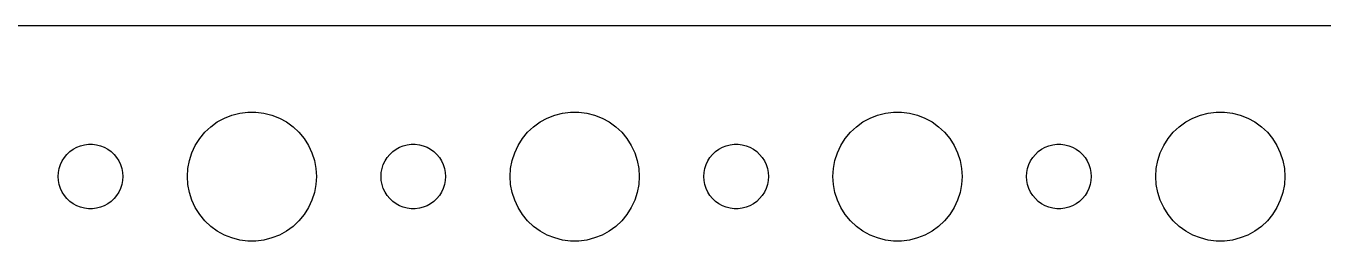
# Model space of a CAD drawing. Header units: metres. Extents: x -120 to 120, y -119 to 119.
# Drawn here: x -3 to 57.3, y 109.5 to 119.5 of the extents above; entities that cross this region are included whole.
import ezdxf

# ---------------------------------------------------------------- set-up
doc = ezdxf.new("R2010")
doc.units = ezdxf.units.M

msp = doc.modelspace()

# ---------------------------------------------------------------- linework, layer by layer
for p, q in [((114.814, 119.49), (-114.814, 119.49)), ((5.89252, 115.033), (6.22266, 115.214)), ((6.22266, 115.214), (6.57294, 115.353)), ((6.57294, 115.353), (6.93785, 115.447)), ((6.93785, 115.447), (7.31161, 115.494)), ((7.31161, 115.494), (7.68837, 115.494)), ((7.68837, 115.494), (8.06213, 115.447)), ((8.06213, 115.447), (8.42705, 115.353)), ((8.42705, 115.353), (8.77733, 115.214)), ((8.77733, 115.214), (9.10747, 115.033)), ((20.8925, 115.033), (21.2227, 115.214)), ((21.2227, 115.214), (21.5729, 115.353)), ((21.5729, 115.353), (21.9379, 115.447)), ((21.9379, 115.447), (22.3116, 115.494)), ((22.3116, 115.494), (22.6884, 115.494)), ((22.6884, 115.494), (23.0621, 115.447)), ((23.0621, 115.447), (23.427, 115.353)), ((23.427, 115.353), (23.7773, 115.214)), ((23.7773, 115.214), (24.1075, 115.033)), ((35.8925, 115.033), (36.2227, 115.214)), ((36.2227, 115.214), (36.5729, 115.353)), ((36.5729, 115.353), (36.9379, 115.447)), ((36.9379, 115.447), (37.3116, 115.494)), ((37.3116, 115.494), (37.6884, 115.494)), ((37.6884, 115.494), (38.0621, 115.447)), ((38.0621, 115.447), (38.427, 115.353)), ((38.427, 115.353), (38.7773, 115.214)), ((38.7773, 115.214), (39.1075, 115.033)), ((50.8925, 115.033), (51.2227, 115.214)), ((51.2227, 115.214), (51.5729, 115.353)), ((51.5729, 115.353), (51.9379, 115.447)), ((51.9379, 115.447), (52.3116, 115.494)), ((52.3116, 115.494), (52.6884, 115.494)), ((52.6884, 115.494), (53.0621, 115.447)), ((53.0621, 115.447), (53.427, 115.353)), ((53.427, 115.353), (53.7773, 115.214)), ((53.7773, 115.214), (54.1075, 115.033)), ((5.07294, 114.263), (5.31308, 114.554)), ((5.31308, 114.554), (5.58772, 114.812)), ((5.58772, 114.812), (5.89252, 115.033)), ((9.10747, 115.033), (9.41226, 114.812)), ((9.41226, 114.812), (9.6869, 114.554)), ((9.6869, 114.554), (9.92705, 114.263)), ((20.0729, 114.263), (20.3131, 114.554)), ((20.3131, 114.554), (20.5877, 114.812)), ((20.5877, 114.812), (20.8925, 115.033)), ((24.1075, 115.033), (24.4123, 114.812)), ((24.4123, 114.812), (24.6869, 114.554)), ((24.6869, 114.554), (24.927, 114.263)), ((35.0729, 114.263), (35.3131, 114.554)), ((35.3131, 114.554), (35.5877, 114.812)), ((35.5877, 114.812), (35.8925, 115.033)), ((39.1075, 115.033), (39.4123, 114.812)), ((39.4123, 114.812), (39.6869, 114.554)), ((39.6869, 114.554), (39.927, 114.263)), ((50.0729, 114.263), (50.3131, 114.554)), ((50.3131, 114.554), (50.5877, 114.812)), ((50.5877, 114.812), (50.8925, 115.033)), ((54.1075, 115.033), (54.4123, 114.812)), ((54.4123, 114.812), (54.6869, 114.554)), ((54.6869, 114.554), (54.927, 114.263)), ((-0.63866, 113.857), (-0.46352, 113.927)), ((-0.46352, 113.927), (-0.28107, 113.973)), ((-0.28107, 113.973), (-0.09418, 113.997)), ((-0.09418, 113.997), (0.09418, 113.997)), ((0.09418, 113.997), (0.28107, 113.973)), ((0.28107, 113.973), (0.46352, 113.927)), ((0.46352, 113.927), (0.63866, 113.857)), ((4.71066, 113.604), (4.87108, 113.945)), ((4.87108, 113.945), (5.07294, 114.263)), ((9.92705, 114.263), (10.1289, 113.945)), ((10.1289, 113.945), (10.2893, 113.604)), ((14.3613, 113.857), (14.5365, 113.927)), ((14.5365, 113.927), (14.7189, 113.973)), ((14.7189, 113.973), (14.9058, 113.997)), ((14.9058, 113.997), (15.0942, 113.997)), ((15.0942, 113.997), (15.2811, 113.973)), ((15.2811, 113.973), (15.4635, 113.927)), ((15.4635, 113.927), (15.6387, 113.857)), ((19.7107, 113.604), (19.8711, 113.945)), ((19.8711, 113.945), (20.0729, 114.263)), ((24.927, 114.263), (25.1289, 113.945)), ((25.1289, 113.945), (25.2893, 113.604)), ((29.3613, 113.857), (29.5365, 113.927)), ((29.5365, 113.927), (29.7189, 113.973)), ((29.7189, 113.973), (29.9058, 113.997)), ((29.9058, 113.997), (30.0942, 113.997)), ((30.0942, 113.997), (30.2811, 113.973)), ((30.2811, 113.973), (30.4635, 113.927)), ((30.4635, 113.927), (30.6387, 113.857)), ((34.7107, 113.604), (34.8711, 113.945)), ((34.8711, 113.945), (35.0729, 114.263)), ((39.927, 114.263), (40.1289, 113.945)), ((40.1289, 113.945), (40.2893, 113.604)), ((44.3613, 113.857), (44.5365, 113.927)), ((44.5365, 113.927), (44.7189, 113.973)), ((44.7189, 113.973), (44.9058, 113.997)), ((44.9058, 113.997), (45.0942, 113.997)), ((45.0942, 113.997), (45.2811, 113.973)), ((45.2811, 113.973), (45.4635, 113.927)), ((45.4635, 113.927), (45.6387, 113.857)), ((49.7107, 113.604), (49.8711, 113.945)), ((49.8711, 113.945), (50.0729, 114.263)), ((54.927, 114.263), (55.1289, 113.945)), ((55.1289, 113.945), (55.2893, 113.604)), ((-1.31445, 113.223), (-1.21352, 113.382)), ((-1.21352, 113.382), (-1.09344, 113.527)), ((-1.09344, 113.527), (-0.95613, 113.656)), ((-0.95613, 113.656), (-0.80373, 113.766)), ((-0.80373, 113.766), (-0.63866, 113.857)), ((0.63866, 113.857), (0.80373, 113.766)), ((0.80373, 113.766), (0.95613, 113.656)), ((0.95613, 113.656), (1.09344, 113.527)), ((1.09344, 113.527), (1.21352, 113.382)), ((1.21352, 113.382), (1.31445, 113.223)), ((4.59424, 113.246), (4.71066, 113.604)), ((10.2893, 113.604), (10.4057, 113.246)), ((13.6855, 113.223), (13.7865, 113.382)), ((13.7865, 113.382), (13.9065, 113.527)), ((13.9065, 113.527), (14.0439, 113.656)), ((14.0439, 113.656), (14.1963, 113.766)), ((14.1963, 113.766), (14.3613, 113.857)), ((15.6387, 113.857), (15.8037, 113.766)), ((15.8037, 113.766), (15.9561, 113.656)), ((15.9561, 113.656), (16.0934, 113.527)), ((16.0934, 113.527), (16.2135, 113.382)), ((16.2135, 113.382), (16.3145, 113.223)), ((19.5942, 113.246), (19.7107, 113.604)), ((25.2893, 113.604), (25.4057, 113.246)), ((28.6855, 113.223), (28.7865, 113.382)), ((28.7865, 113.382), (28.9065, 113.527)), ((28.9065, 113.527), (29.0439, 113.656)), ((29.0439, 113.656), (29.1963, 113.766)), ((29.1963, 113.766), (29.3613, 113.857)), ((30.6387, 113.857), (30.8037, 113.766)), ((30.8037, 113.766), (30.9561, 113.656)), ((30.9561, 113.656), (31.0934, 113.527)), ((31.0934, 113.527), (31.2135, 113.382)), ((31.2135, 113.382), (31.3145, 113.223)), ((34.5942, 113.246), (34.7107, 113.604)), ((40.2893, 113.604), (40.4057, 113.246)), ((43.6855, 113.223), (43.7865, 113.382)), ((43.7865, 113.382), (43.9065, 113.527)), ((43.9065, 113.527), (44.0439, 113.656)), ((44.0439, 113.656), (44.1963, 113.766)), ((44.1963, 113.766), (44.3613, 113.857)), ((45.6387, 113.857), (45.8037, 113.766)), ((45.8037, 113.766), (45.9561, 113.656)), ((45.9561, 113.656), (46.0934, 113.527)), ((46.0934, 113.527), (46.2135, 113.382)), ((46.2135, 113.382), (46.3145, 113.223)), ((49.5942, 113.246), (49.7107, 113.604)), ((55.2893, 113.604), (55.4057, 113.246)), ((-1.48816, 112.688), (-1.45287, 112.873)), ((-1.45287, 112.873), (-1.39465, 113.052)), ((-1.39465, 113.052), (-1.31445, 113.223)), ((1.31445, 113.223), (1.39465, 113.052)), ((1.39465, 113.052), (1.45287, 112.873)), ((1.45287, 112.873), (1.48816, 112.688)), ((4.5, 112.5), (4.52365, 112.876)), ((4.52365, 112.876), (4.59424, 113.246)), ((10.4057, 113.246), (10.4763, 112.876)), ((10.4763, 112.876), (10.5, 112.5)), ((13.5118, 112.688), (13.5471, 112.873)), ((13.5471, 112.873), (13.6053, 113.052)), ((13.6053, 113.052), (13.6855, 113.223)), ((16.3145, 113.223), (16.3947, 113.052)), ((16.3947, 113.052), (16.4529, 112.873)), ((16.4529, 112.873), (16.4882, 112.688)), ((19.5, 112.5), (19.5237, 112.876)), ((19.5237, 112.876), (19.5942, 113.246)), ((25.4057, 113.246), (25.4763, 112.876)), ((25.4763, 112.876), (25.5, 112.5)), ((28.5118, 112.688), (28.5471, 112.873)), ((28.5471, 112.873), (28.6053, 113.052)), ((28.6053, 113.052), (28.6855, 113.223)), ((31.3145, 113.223), (31.3947, 113.052)), ((31.3947, 113.052), (31.4529, 112.873)), ((31.4529, 112.873), (31.4882, 112.688)), ((34.5, 112.5), (34.5237, 112.876)), ((34.5237, 112.876), (34.5942, 113.246)), ((40.4057, 113.246), (40.4763, 112.876)), ((40.4763, 112.876), (40.5, 112.5)), ((43.5118, 112.688), (43.5471, 112.873)), ((43.5471, 112.873), (43.6053, 113.052)), ((43.6053, 113.052), (43.6855, 113.223)), ((46.3145, 113.223), (46.3947, 113.052)), ((46.3947, 113.052), (46.4529, 112.873)), ((46.4529, 112.873), (46.4882, 112.688)), ((49.5, 112.5), (49.5237, 112.876)), ((49.5237, 112.876), (49.5942, 113.246)), ((55.4057, 113.246), (55.4763, 112.876)), ((55.4763, 112.876), (55.5, 112.5)), ((-1.5, 112.5), (-1.48816, 112.688)), ((-1.48816, 112.312), (-1.5, 112.5)), ((-1.45287, 112.127), (-1.48816, 112.312)), ((-1.39465, 111.948), (-1.45287, 112.127)), ((1.45287, 112.127), (1.39465, 111.948)), ((1.48816, 112.312), (1.45287, 112.127)), ((1.48816, 112.688), (1.5, 112.5)), ((1.5, 112.5), (1.48816, 112.312)), ((4.52365, 112.124), (4.5, 112.5)), ((4.59424, 111.754), (4.52365, 112.124)), ((10.4763, 112.124), (10.4057, 111.754)), ((10.5, 112.5), (10.4763, 112.124)), ((13.5, 112.5), (13.5118, 112.688)), ((13.5118, 112.312), (13.5, 112.5)), ((13.5471, 112.127), (13.5118, 112.312)), ((13.6053, 111.948), (13.5471, 112.127)), ((16.4529, 112.127), (16.3947, 111.948)), ((16.4882, 112.312), (16.4529, 112.127)), ((16.4882, 112.688), (16.5, 112.5)), ((16.5, 112.5), (16.4882, 112.312)), ((19.5237, 112.124), (19.5, 112.5)), ((19.5942, 111.754), (19.5237, 112.124)), ((25.4763, 112.124), (25.4057, 111.754)), ((25.5, 112.5), (25.4763, 112.124)), ((28.5, 112.5), (28.5118, 112.688)), ((28.5118, 112.312), (28.5, 112.5)), ((28.5471, 112.127), (28.5118, 112.312)), ((28.6053, 111.948), (28.5471, 112.127)), ((31.4529, 112.127), (31.3947, 111.948)), ((31.4882, 112.312), (31.4529, 112.127)), ((31.4882, 112.688), (31.5, 112.5)), ((31.5, 112.5), (31.4882, 112.312)), ((34.5237, 112.124), (34.5, 112.5)), ((34.5942, 111.754), (34.5237, 112.124)), ((40.4763, 112.124), (40.4057, 111.754)), ((40.5, 112.5), (40.4763, 112.124)), ((43.5, 112.5), (43.5118, 112.688)), ((43.5118, 112.312), (43.5, 112.5)), ((43.5471, 112.127), (43.5118, 112.312)), ((43.6053, 111.948), (43.5471, 112.127)), ((46.4529, 112.127), (46.3947, 111.948)), ((46.4882, 112.312), (46.4529, 112.127)), ((46.4882, 112.688), (46.5, 112.5)), ((46.5, 112.5), (46.4882, 112.312)), ((49.5237, 112.124), (49.5, 112.5)), ((49.5942, 111.754), (49.5237, 112.124)), ((55.4763, 112.124), (55.4057, 111.754)), ((55.5, 112.5), (55.4763, 112.124)), ((-1.31445, 111.777), (-1.39465, 111.948)), ((-1.21352, 111.618), (-1.31445, 111.777)), ((-1.09344, 111.473), (-1.21352, 111.618)), ((1.21352, 111.618), (1.09344, 111.473)), ((1.31445, 111.777), (1.21352, 111.618)), ((1.39465, 111.948), (1.31445, 111.777)), ((4.71066, 111.396), (4.59424, 111.754)), ((10.4057, 111.754), (10.2893, 111.396)), ((13.6855, 111.777), (13.6053, 111.948)), ((13.7865, 111.618), (13.6855, 111.777)), ((13.9065, 111.473), (13.7865, 111.618)), ((16.2135, 111.618), (16.0934, 111.473)), ((16.3145, 111.777), (16.2135, 111.618)), ((16.3947, 111.948), (16.3145, 111.777)), ((19.7107, 111.396), (19.5942, 111.754)), ((25.4057, 111.754), (25.2893, 111.396)), ((28.6855, 111.777), (28.6053, 111.948)), ((28.7865, 111.618), (28.6855, 111.777)), ((28.9065, 111.473), (28.7865, 111.618)), ((31.2135, 111.618), (31.0934, 111.473)), ((31.3145, 111.777), (31.2135, 111.618)), ((31.3947, 111.948), (31.3145, 111.777)), ((34.7107, 111.396), (34.5942, 111.754)), ((40.4057, 111.754), (40.2893, 111.396)), ((43.6855, 111.777), (43.6053, 111.948)), ((43.7865, 111.618), (43.6855, 111.777)), ((43.9065, 111.473), (43.7865, 111.618)), ((46.2135, 111.618), (46.0934, 111.473)), ((46.3145, 111.777), (46.2135, 111.618)), ((46.3947, 111.948), (46.3145, 111.777)), ((49.7107, 111.396), (49.5942, 111.754)), ((55.4057, 111.754), (55.2893, 111.396)), ((-0.95613, 111.344), (-1.09344, 111.473)), ((-0.80373, 111.234), (-0.95613, 111.344)), ((-0.63866, 111.143), (-0.80373, 111.234)), ((-0.46352, 111.073), (-0.63866, 111.143)), ((-0.28107, 111.027), (-0.46352, 111.073)), ((-0.09418, 111.003), (-0.28107, 111.027)), ((0.09418, 111.003), (-0.09418, 111.003)), ((0.28107, 111.027), (0.09418, 111.003)), ((0.46352, 111.073), (0.28107, 111.027)), ((0.63866, 111.143), (0.46352, 111.073)), ((0.80373, 111.234), (0.63866, 111.143)), ((0.95613, 111.344), (0.80373, 111.234)), ((1.09344, 111.473), (0.95613, 111.344)), ((4.87108, 111.055), (4.71066, 111.396)), ((5.07294, 110.737), (4.87108, 111.055)), ((10.1289, 111.055), (9.92705, 110.737)), ((10.2893, 111.396), (10.1289, 111.055)), ((14.0439, 111.344), (13.9065, 111.473)), ((14.1963, 111.234), (14.0439, 111.344)), ((14.3613, 111.143), (14.1963, 111.234)), ((14.5365, 111.073), (14.3613, 111.143)), ((14.7189, 111.027), (14.5365, 111.073)), ((14.9058, 111.003), (14.7189, 111.027)), ((15.0942, 111.003), (14.9058, 111.003)), ((15.2811, 111.027), (15.0942, 111.003)), ((15.4635, 111.073), (15.2811, 111.027)), ((15.6387, 111.143), (15.4635, 111.073)), ((15.8037, 111.234), (15.6387, 111.143)), ((15.9561, 111.344), (15.8037, 111.234)), ((16.0934, 111.473), (15.9561, 111.344)), ((19.8711, 111.055), (19.7107, 111.396)), ((20.0729, 110.737), (19.8711, 111.055)), ((25.1289, 111.055), (24.927, 110.737)), ((25.2893, 111.396), (25.1289, 111.055)), ((29.0439, 111.344), (28.9065, 111.473)), ((29.1963, 111.234), (29.0439, 111.344)), ((29.3613, 111.143), (29.1963, 111.234)), ((29.5365, 111.073), (29.3613, 111.143)), ((29.7189, 111.027), (29.5365, 111.073)), ((29.9058, 111.003), (29.7189, 111.027)), ((30.0942, 111.003), (29.9058, 111.003)), ((30.2811, 111.027), (30.0942, 111.003)), ((30.4635, 111.073), (30.2811, 111.027)), ((30.6387, 111.143), (30.4635, 111.073)), ((30.8037, 111.234), (30.6387, 111.143)), ((30.9561, 111.344), (30.8037, 111.234)), ((31.0934, 111.473), (30.9561, 111.344)), ((34.8711, 111.055), (34.7107, 111.396)), ((35.0729, 110.737), (34.8711, 111.055)), ((40.1289, 111.055), (39.927, 110.737)), ((40.2893, 111.396), (40.1289, 111.055)), ((44.0439, 111.344), (43.9065, 111.473)), ((44.1963, 111.234), (44.0439, 111.344)), ((44.3613, 111.143), (44.1963, 111.234)), ((44.5365, 111.073), (44.3613, 111.143)), ((44.7189, 111.027), (44.5365, 111.073)), ((44.9058, 111.003), (44.7189, 111.027)), ((45.0942, 111.003), (44.9058, 111.003)), ((45.2811, 111.027), (45.0942, 111.003)), ((45.4635, 111.073), (45.2811, 111.027)), ((45.6387, 111.143), (45.4635, 111.073)), ((45.8037, 111.234), (45.6387, 111.143)), ((45.9561, 111.344), (45.8037, 111.234)), ((46.0934, 111.473), (45.9561, 111.344)), ((49.8711, 111.055), (49.7107, 111.396)), ((50.0729, 110.737), (49.8711, 111.055)), ((55.1289, 111.055), (54.927, 110.737)), ((55.2893, 111.396), (55.1289, 111.055)), ((5.31308, 110.446), (5.07294, 110.737)), ((5.58772, 110.188), (5.31308, 110.446)), ((9.6869, 110.446), (9.41226, 110.188)), ((9.92705, 110.737), (9.6869, 110.446)), ((20.3131, 110.446), (20.0729, 110.737)), ((20.5877, 110.188), (20.3131, 110.446)), ((24.6869, 110.446), (24.4123, 110.188)), ((24.927, 110.737), (24.6869, 110.446)), ((35.3131, 110.446), (35.0729, 110.737)), ((35.5877, 110.188), (35.3131, 110.446)), ((39.6869, 110.446), (39.4123, 110.188)), ((39.927, 110.737), (39.6869, 110.446)), ((50.3131, 110.446), (50.0729, 110.737)), ((50.5877, 110.188), (50.3131, 110.446)), ((54.6869, 110.446), (54.4123, 110.188)), ((54.927, 110.737), (54.6869, 110.446)), ((5.89252, 109.967), (5.58772, 110.188)), ((6.22266, 109.786), (5.89252, 109.967)), ((6.57294, 109.647), (6.22266, 109.786)), ((8.77733, 109.786), (8.42705, 109.647)), ((9.10747, 109.967), (8.77733, 109.786)), ((9.41226, 110.188), (9.10747, 109.967)), ((20.8925, 109.967), (20.5877, 110.188)), ((21.2227, 109.786), (20.8925, 109.967)), ((21.5729, 109.647), (21.2227, 109.786)), ((23.7773, 109.786), (23.427, 109.647)), ((24.1075, 109.967), (23.7773, 109.786)), ((24.4123, 110.188), (24.1075, 109.967)), ((35.8925, 109.967), (35.5877, 110.188)), ((36.2227, 109.786), (35.8925, 109.967)), ((36.5729, 109.647), (36.2227, 109.786)), ((38.7773, 109.786), (38.427, 109.647)), ((39.1075, 109.967), (38.7773, 109.786)), ((39.4123, 110.188), (39.1075, 109.967)), ((50.8925, 109.967), (50.5877, 110.188)), ((51.2227, 109.786), (50.8925, 109.967)), ((51.5729, 109.647), (51.2227, 109.786)), ((53.7773, 109.786), (53.427, 109.647)), ((54.1075, 109.967), (53.7773, 109.786)), ((54.4123, 110.188), (54.1075, 109.967)), ((6.93785, 109.553), (6.57294, 109.647)), ((7.31161, 109.506), (6.93785, 109.553)), ((7.68837, 109.506), (7.31161, 109.506)), ((8.06213, 109.553), (7.68837, 109.506)), ((8.42705, 109.647), (8.06213, 109.553)), ((21.9379, 109.553), (21.5729, 109.647)), ((22.3116, 109.506), (21.9379, 109.553)), ((22.6884, 109.506), (22.3116, 109.506)), ((23.0621, 109.553), (22.6884, 109.506)), ((23.427, 109.647), (23.0621, 109.553)), ((36.9379, 109.553), (36.5729, 109.647)), ((37.3116, 109.506), (36.9379, 109.553)), ((37.6884, 109.506), (37.3116, 109.506)), ((38.0621, 109.553), (37.6884, 109.506)), ((38.427, 109.647), (38.0621, 109.553)), ((51.9379, 109.553), (51.5729, 109.647)), ((52.3116, 109.506), (51.9379, 109.553)), ((52.6884, 109.506), (52.3116, 109.506)), ((53.0621, 109.553), (52.6884, 109.506)), ((53.427, 109.647), (53.0621, 109.553))]:
    msp.add_line(p, q)

doc.saveas('drawing.dxf')
